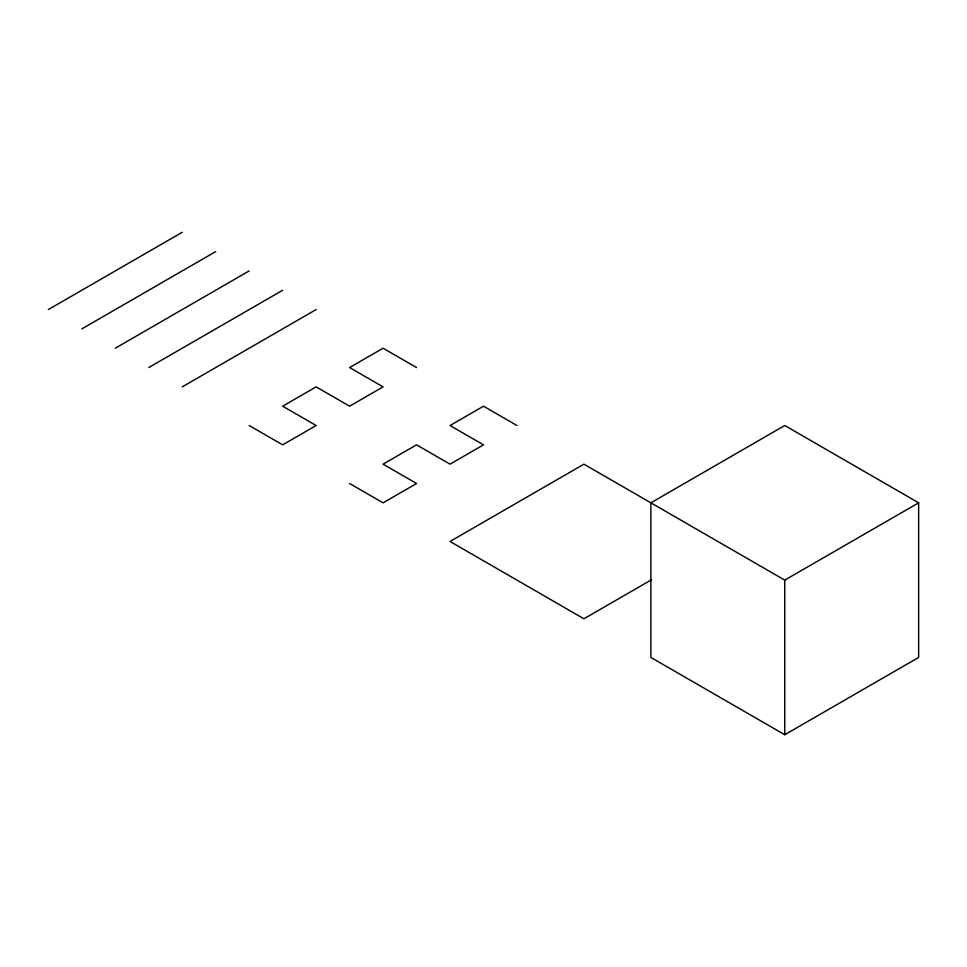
<?xml version="1.0" encoding="UTF-8"?>
<svg xmlns="http://www.w3.org/2000/svg" width="967" height="967" viewBox="0 0 967 967"><rect width="100%" height="100%" fill="white"/><g stroke="black" fill="none" stroke-linecap="round" stroke-linejoin="round"><path stroke-width="1.45" d="M48.35 309.573L182.243 232.273M81.82 328.901L215.714 251.589M115.291 348.217L249.184 270.917M148.773 367.545L282.666 290.245M182.243 386.873L316.136 309.573M651.516 579.753L583.923 618.783L450.03 541.472L583.923 464.172L784.757 580.127L918.65 502.828L918.65 657.427L784.757 734.727L650.864 657.427L650.864 502.828L784.757 425.516L918.65 502.828M416.559 367.545L383.077 348.217L349.607 367.545L383.077 386.873L349.607 406.2L316.136 386.873L282.666 406.2L316.136 425.528L282.666 444.844L249.184 425.528M516.97 425.528L483.5 406.2L450.03 425.528L483.5 444.844L450.03 464.172L416.559 444.844L383.077 464.172L416.559 483.5L383.077 502.828L349.607 483.5M784.757 580.127L784.757 734.727"/></g></svg>
